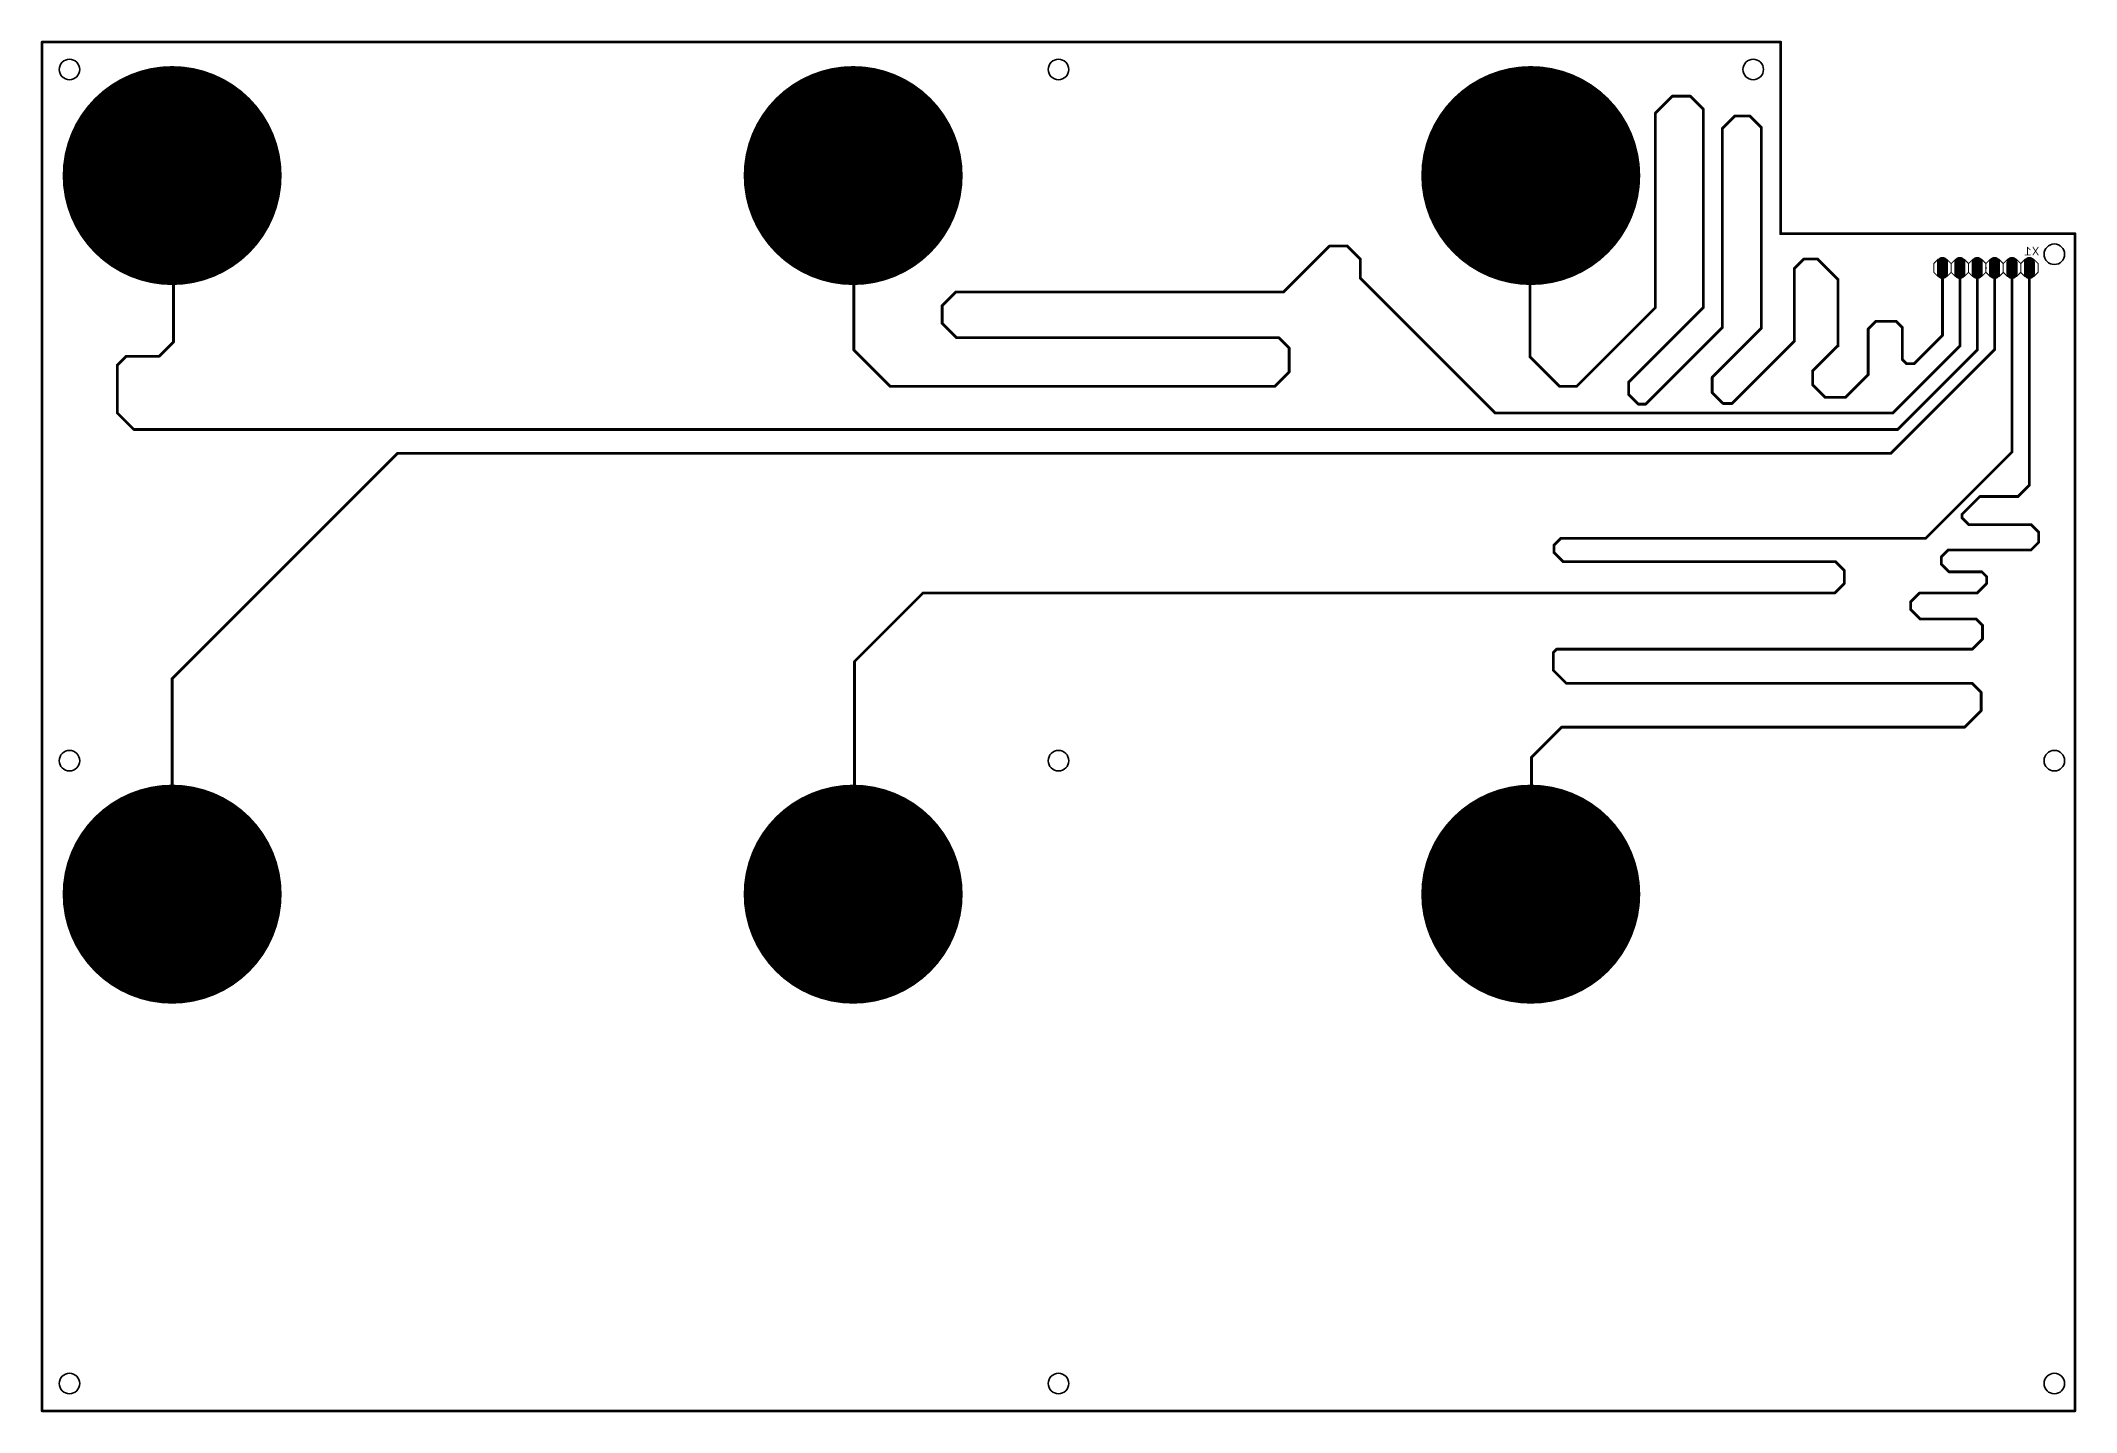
# Model space of a CAD drawing. Extents: x 0 to 297, y 0 to 200.
import ezdxf

# ---------------------------------------------------------------- set-up
doc = ezdxf.new("R2010")
doc.units = 0
for name, color, linetype in [('16', 175, 'CONTINUOUS'), ('17', 82, 'CONTINUOUS'), ('20', 7, 'CONTINUOUS'), ('22', 253, 'CONTINUOUS'), ('24', 7, 'CONTINUOUS'), ('26', 253, 'CONTINUOUS'), ('52', 253, 'CONTINUOUS')]:
    doc.layers.add(name, color=color, linetype=linetype)

# ---------------------------------------------------------------- blocks, each defined once
blk = doc.blocks.new('PIE')
at = {"const_width": 0.5}
blk.add_lwpolyline([(0, -0.25, 1), (0, 0.25, 1), (0, -0.25)], format="xyb", dxfattribs=at)
blk = doc.blocks.new('RECT')
blk.add_solid([(-0.5, -0.5), (0.5, -0.5), (-0.5, 0.5), (0.5, 0.5)])
blk = doc.blocks.new('LONGP100')
at = {"const_width": 1}
blk.add_lwpolyline([(-0.5, 0), (0.5, 0)], dxfattribs=at)
at = {"const_width": 0.5}
for points in [[(-0.5, 0.25, 1), (-0.5, -0.25)], [(0.5, -0.25, 1), (0.5, 0.25)]]:
    blk.add_lwpolyline(points, format="xyb", dxfattribs=at)

msp = doc.modelspace()

# ---------------------------------------------------------------- linework, layer by layer
at = {"layer": '16', "const_width": 0.4064}
for points in [[(0, 200), (254, 200)], [(0, 0), (0, 200)], [(254, 200), (254, 172)], [(235.7, 189.6), (238.2, 192.1)], [(238.2, 192.1), (240.8, 192.1)], [(240.8, 192.1), (242.7, 190.2)], [(242.7, 190.2), (242.7, 161.2)], [(235.7, 161.2), (235.7, 189.6)], [(245.5, 187.4), (247.3, 189.2)], [(245.5, 158.3), (245.5, 187.4)], [(247.3, 189.2), (249.5, 189.2)], [(249.5, 189.2), (251.2, 187.5)], [(251.2, 187.5), (251.2, 158.2)], [(19.2, 179.5), (19.2, 156.2)], [(118.6, 180.5), (118.6, 155)], [(217.4, 180.6), (217.4, 154)], [(181.4, 163.5), (188.1, 170.2)], [(188.1, 170.2), (190.7, 170.2)], [(190.7, 170.2), (192.6, 168.3)], [(254, 172), (297, 172)], [(297, 172), (297, 0)], [(192.6, 168.3), (192.6, 165.5)], [(256, 166.9), (257.4, 168.3)], [(256, 156.3), (256, 166.9)], [(257.4, 168.3), (259.4, 168.3)], [(259.4, 168.3), (262.4, 165.3)], [(277.65, 157.15), (277.65, 167.03)], [(280.2, 155.6), (280.2, 167)], [(282.75, 155.05), (282.75, 166.99)], [(285.28, 155.08), (285.28, 167.04)], [(287.8, 140.1), (287.8, 167)], [(290.33, 135.23), (290.33, 167.01)], [(131.5, 161.5), (133.5, 163.5)], [(133.5, 163.5), (181.4, 163.5)], [(192.6, 165.5), (212.3, 145.8)], [(262.4, 165.3), (262.4, 155.7)], [(131.5, 158.9), (131.5, 161.5)], [(224.2, 149.7), (235.7, 161.2)], [(242.7, 161.2), (231.8, 150.3)], [(133.6, 156.8), (131.5, 158.9)], [(234.3, 147.1), (245.5, 158.3)], [(251.2, 158.2), (244, 151)], [(266.8, 158.1), (267.9, 159.2)], [(266.8, 151.4), (266.8, 158.1)], [(267.9, 159.2), (270.9, 159.2)], [(270.9, 159.2), (271.8, 158.3)], [(271.8, 158.3), (271.8, 153.6)], [(19.2, 156.2), (17.1, 154.1)], [(118.6, 155), (123.9, 149.7)], [(180.7, 156.8), (133.6, 156.8)], [(182.2, 155.3), (180.7, 156.8)], [(182.2, 151.8), (182.2, 155.3)], [(246.9, 147.2), (256, 156.3)], [(262.4, 155.7), (258.7, 152)], [(262.4, 155.7), (262.4, 155.6)], [(270.1, 139.9), (285.28, 155.08)], [(270.4, 145.8), (280.2, 155.6)], [(271.1, 143.4), (282.75, 155.05)], [(273.5, 153), (277.65, 157.15)], [(12.3, 154.1), (11, 152.8)], [(11, 152.8), (11, 145.8)], [(17.1, 154.1), (12.3, 154.1)], [(180.1, 149.7), (182.2, 151.8)], [(217.4, 154), (221.7, 149.7)], [(258.7, 152), (258.7, 149.9)], [(271.8, 153.6), (272.4, 153)], [(272.4, 153), (273.5, 153)], [(123.9, 149.7), (180.1, 149.7)], [(221.7, 149.7), (224.2, 149.7)], [(231.8, 150.3), (231.8, 148.5)], [(231.8, 148.5), (233.2, 147.1)], [(244, 151), (244, 148.8)], [(244, 148.8), (245.6, 147.2)], [(258.7, 149.9), (260.5, 148.1)], [(263.5, 148.1), (266.8, 151.4)], [(11, 145.8), (13.4, 143.4)], [(212.3, 145.8), (270.4, 145.8)], [(233.2, 147.1), (234.3, 147.1)], [(245.6, 147.2), (246.9, 147.2)], [(260.5, 148.1), (263.5, 148.1)], [(13.4, 143.4), (271.1, 143.4)], [(19, 107), (51.9, 139.9)], [(51.9, 139.9), (270.1, 139.9)], [(275.2, 127.5), (287.8, 140.1)], [(288.7, 133.6), (290.33, 135.23)], [(280.5, 131), (283.1, 133.6)], [(280.5, 130.5), (280.5, 131)], [(283.1, 133.6), (288.7, 133.6)], [(281.5, 129.5), (280.5, 130.5)], [(290.6, 129.5), (281.5, 129.5)], [(291.7, 128.4), (290.6, 129.5)], [(291.7, 126.9), (291.7, 128.4)], [(220.9, 126.5), (221.9, 127.5)], [(220.9, 125.4), (220.9, 126.5)], [(222.2, 124.1), (220.9, 125.4)], [(221.9, 127.5), (275.2, 127.5)], [(277.5, 124.8), (278.5, 125.8)], [(277.5, 123.7), (277.5, 124.8)], [(278.5, 125.8), (290.6, 125.8)], [(290.6, 125.8), (291.7, 126.9)], [(262, 124.1), (222.2, 124.1)], [(263.3, 122.8), (262, 124.1)], [(263.3, 120.9), (263.3, 122.8)], [(278.6, 122.6), (277.5, 123.7)], [(283.4, 122.6), (278.6, 122.6)], [(284.1, 121.9), (283.4, 122.6)], [(284.1, 120.9), (284.1, 121.9)], [(118.7, 109.5), (128.7, 119.5)], [(128.7, 119.5), (261.9, 119.5)], [(261.9, 119.5), (263.3, 120.9)], [(273, 118.2), (274.3, 119.5)], [(274.3, 119.5), (282.7, 119.5)], [(282.7, 119.5), (284.1, 120.9)], [(273, 117.1), (273, 118.2)], [(274.4, 115.7), (273, 117.1)], [(282.6, 115.7), (274.4, 115.7)], [(283.5, 114.8), (282.6, 115.7)], [(283.5, 112.8), (283.5, 114.8)], [(220.8, 110.8), (221.3, 111.3)], [(220.8, 108.2), (220.8, 110.8)], [(221.3, 111.3), (282, 111.3)], [(282, 111.3), (283.5, 112.8)], [(19, 75.5), (19, 107)], [(118.7, 75.6), (118.7, 109.5)], [(222.7, 106.3), (220.8, 108.2)], [(282, 106.3), (222.7, 106.3)], [(283.3, 105), (282, 106.3)], [(283.3, 102.3), (283.3, 105)], [(280.9, 99.9), (283.3, 102.3)], [(217.6, 95.5), (222, 99.9)], [(222, 99.9), (280.9, 99.9)], [(217.6, 75.6), (217.6, 95.5)], [(297, 0), (0, 0)]]:
    msp.add_lwpolyline(points, dxfattribs=at)
at = {"layer": '16', "const_width": 0.2032}
for points in [[(0, 200.1016, 1), (0, 199.8984)], [(0.1016, 200, 1), (-0.1016, 200)], [(254.1016, 200, 1), (253.8984, 200)], [(254, 199.8984, 1), (254, 200.1016)], [(238.2, 192.2016, 1), (238.2, 191.9984)], [(238.2718, 192.0282, 1), (238.1282, 192.1718)], [(240.8718, 192.1718, 1), (240.7282, 192.0282)], [(240.8, 191.9984, 1), (240.8, 192.2016)], [(242.8016, 190.2, 1), (242.5984, 190.2)], [(242.6282, 190.1282, 1), (242.7718, 190.2718)], [(235.8016, 189.6, 1), (235.5984, 189.6)], [(235.6282, 189.6718, 1), (235.7718, 189.5282)], [(245.6016, 187.4, 1), (245.3984, 187.4)], [(245.4282, 187.4718, 1), (245.5718, 187.3282)], [(247.3, 189.3016, 1), (247.3, 189.0984)], [(247.3718, 189.1282, 1), (247.2282, 189.2718)], [(249.5718, 189.2718, 1), (249.4282, 189.1282)], [(249.5, 189.0984, 1), (249.5, 189.3016)], [(251.3016, 187.5, 1), (251.0984, 187.5)], [(251.1282, 187.4282, 1), (251.2718, 187.5718)], [(19.3016, 179.5, 1), (19.0984, 179.5)], [(118.7016, 180.5, 1), (118.4984, 180.5)], [(217.5016, 180.6, 1), (217.2984, 180.6)], [(188.1, 170.3016, 1), (188.1, 170.0984)], [(188.1718, 170.1282, 1), (188.0282, 170.2718)], [(190.7718, 170.2718, 1), (190.6282, 170.1282)], [(190.7, 170.0984, 1), (190.7, 170.3016)], [(254, 172.1016, 1), (254, 171.8984)], [(253.8984, 172, 1), (254.1016, 172)], [(297.1016, 172, 1), (296.8984, 172)], [(297, 171.8984, 1), (297, 172.1016)], [(192.7016, 168.3, 1), (192.4984, 168.3)], [(192.5282, 168.2282, 1), (192.6718, 168.3718)], [(256.1016, 166.9, 1), (255.8984, 166.9)], [(255.9282, 166.9718, 1), (256.0718, 166.8282)], [(257.4, 168.4016, 1), (257.4, 168.1984)], [(257.4718, 168.2282, 1), (257.3282, 168.3718)], [(259.4718, 168.3718, 1), (259.3282, 168.2282)], [(259.4, 168.1984, 1), (259.4, 168.4016)], [(277.7516, 167.03, 1), (277.5484, 167.03)], [(280.3016, 167, 1), (280.0984, 167)], [(282.8516, 166.99, 1), (282.6484, 166.99)], [(285.3816, 167.04, 1), (285.1784, 167.04)], [(287.9016, 167, 1), (287.6984, 167)], [(290.4316, 167.01, 1), (290.2284, 167.01)], [(133.5, 163.6016, 1), (133.5, 163.3984)], [(133.5718, 163.4282, 1), (133.4282, 163.5718)], [(181.3282, 163.5718, 1), (181.4718, 163.4282)], [(181.4, 163.3984, 1), (181.4, 163.6016)], [(192.4984, 165.5, 1), (192.7016, 165.5)], [(192.6718, 165.5718, 1), (192.5282, 165.4282)], [(262.5016, 165.3, 1), (262.2984, 165.3)], [(262.3282, 165.2282, 1), (262.4718, 165.3718)], [(131.6016, 161.5, 1), (131.3984, 161.5)], [(131.4282, 161.5718, 1), (131.5718, 161.4282)], [(235.5984, 161.2, 1), (235.8016, 161.2)], [(235.7718, 161.1282, 1), (235.6282, 161.2718)], [(242.5984, 161.2, 1), (242.8016, 161.2)], [(242.7718, 161.1282, 1), (242.6282, 161.2718)], [(131.3984, 158.9, 1), (131.6016, 158.9)], [(131.5718, 158.9718, 1), (131.4282, 158.8282)], [(245.3984, 158.3, 1), (245.6016, 158.3)], [(245.5718, 158.2282, 1), (245.4282, 158.3718)], [(251.0984, 158.2, 1), (251.3016, 158.2)], [(251.2718, 158.1282, 1), (251.1282, 158.2718)], [(266.9016, 158.1, 1), (266.6984, 158.1)], [(266.7282, 158.1718, 1), (266.8718, 158.0282)], [(267.9, 159.3016, 1), (267.9, 159.0984)], [(267.9718, 159.1282, 1), (267.8282, 159.2718)], [(270.9718, 159.2718, 1), (270.8282, 159.1282)], [(270.9, 159.0984, 1), (270.9, 159.3016)], [(271.9016, 158.3, 1), (271.6984, 158.3)], [(271.7282, 158.2282, 1), (271.8718, 158.3718)], [(19.0984, 156.2, 1), (19.3016, 156.2)], [(19.2718, 156.1282, 1), (19.1282, 156.2718)], [(118.4984, 155, 1), (118.7016, 155)], [(118.6718, 155.0718, 1), (118.5282, 154.9282)], [(133.6, 156.9016, 1), (133.6, 156.6984)], [(133.5282, 156.7282, 1), (133.6718, 156.8718)], [(180.7718, 156.8718, 1), (180.6282, 156.7282)], [(180.7, 156.6984, 1), (180.7, 156.9016)], [(182.3016, 155.3, 1), (182.0984, 155.3)], [(182.1282, 155.2282, 1), (182.2718, 155.3718)], [(255.8984, 156.3, 1), (256.1016, 156.3)], [(256.0718, 156.2282, 1), (255.9282, 156.3718)], [(262.5016, 155.7, 1), (262.2984, 155.7)], [(262.2984, 155.7, 1), (262.5016, 155.7)], [(262.2984, 155.6, 1), (262.5016, 155.6)], [(262.4718, 155.6282, 1), (262.3282, 155.7718)], [(277.5484, 157.15, 1), (277.7516, 157.15)], [(277.7218, 157.0782, 1), (277.5782, 157.2218)], [(280.0984, 155.6, 1), (280.3016, 155.6)], [(280.2718, 155.5282, 1), (280.1282, 155.6718)], [(282.6484, 155.05, 1), (282.8516, 155.05)], [(282.8218, 154.9782, 1), (282.6782, 155.1218)], [(285.1784, 155.08, 1), (285.3816, 155.08)], [(285.3518, 155.0082, 1), (285.2082, 155.1518)], [(11.1016, 152.8, 1), (10.8984, 152.8)], [(10.9282, 152.8718, 1), (11.0718, 152.7282)], [(12.3, 154.2016, 1), (12.3, 153.9984)], [(12.3718, 154.0282, 1), (12.2282, 154.1718)], [(17.0282, 154.1718, 1), (17.1718, 154.0282)], [(17.1, 153.9984, 1), (17.1, 154.2016)], [(182.0984, 151.8, 1), (182.3016, 151.8)], [(182.2718, 151.7282, 1), (182.1282, 151.8718)], [(217.2984, 154, 1), (217.5016, 154)], [(217.4718, 154.0718, 1), (217.3282, 153.9282)], [(258.8016, 152, 1), (258.5984, 152)], [(258.6282, 152.0718, 1), (258.7718, 151.9282)], [(271.6984, 153.6, 1), (271.9016, 153.6)], [(271.8718, 153.6718, 1), (271.7282, 153.5282)], [(272.4, 153.1016, 1), (272.4, 152.8984)], [(272.3282, 152.9282, 1), (272.4718, 153.0718)], [(273.4282, 153.0718, 1), (273.5718, 152.9282)], [(273.5, 152.8984, 1), (273.5, 153.1016)], [(123.9, 149.8016, 1), (123.9, 149.5984)], [(123.8282, 149.6282, 1), (123.9718, 149.7718)], [(180.0282, 149.7718, 1), (180.1718, 149.6282)], [(180.1, 149.5984, 1), (180.1, 149.8016)], [(221.7, 149.8016, 1), (221.7, 149.5984)], [(221.6282, 149.6282, 1), (221.7718, 149.7718)], [(224.1282, 149.7718, 1), (224.2718, 149.6282)], [(224.2, 149.5984, 1), (224.2, 149.8016)], [(231.9016, 150.3, 1), (231.6984, 150.3)], [(231.7282, 150.3718, 1), (231.8718, 150.2282)], [(244.1016, 151, 1), (243.8984, 151)], [(243.8984, 148.8, 1), (244.1016, 148.8)], [(243.9282, 151.0718, 1), (244.0718, 150.9282)], [(244.0718, 148.8718, 1), (243.9282, 148.7282)], [(258.5984, 149.9, 1), (258.8016, 149.9)], [(258.7718, 149.9718, 1), (258.6282, 149.8282)], [(266.6984, 151.4, 1), (266.9016, 151.4)], [(266.8718, 151.3282, 1), (266.7282, 151.4718)], [(10.8984, 145.8, 1), (11.1016, 145.8)], [(11.0718, 145.8718, 1), (10.9282, 145.7282)], [(212.3, 145.9016, 1), (212.3, 145.6984)], [(212.2282, 145.7282, 1), (212.3718, 145.8718)], [(231.6984, 148.5, 1), (231.9016, 148.5)], [(231.8718, 148.5718, 1), (231.7282, 148.4282)], [(233.2, 147.2016, 1), (233.2, 146.9984)], [(233.1282, 147.0282, 1), (233.2718, 147.1718)], [(234.2282, 147.1718, 1), (234.3718, 147.0282)], [(234.3, 146.9984, 1), (234.3, 147.2016)], [(245.6, 147.3016, 1), (245.6, 147.0984)], [(245.5282, 147.1282, 1), (245.6718, 147.2718)], [(246.8282, 147.2718, 1), (246.9718, 147.1282)], [(246.9, 147.0984, 1), (246.9, 147.3016)], [(260.5, 148.2016, 1), (260.5, 147.9984)], [(260.4282, 148.0282, 1), (260.5718, 148.1718)], [(263.4282, 148.1718, 1), (263.5718, 148.0282)], [(263.5, 147.9984, 1), (263.5, 148.2016)], [(270.3282, 145.8718, 1), (270.4718, 145.7282)], [(270.4, 145.6984, 1), (270.4, 145.9016)], [(13.4, 143.5016, 1), (13.4, 143.2984)], [(13.3282, 143.3282, 1), (13.4718, 143.4718)], [(271.0282, 143.4718, 1), (271.1718, 143.3282)], [(271.1, 143.2984, 1), (271.1, 143.5016)], [(51.9, 140.0016, 1), (51.9, 139.7984)], [(51.9718, 139.8282, 1), (51.8282, 139.9718)], [(270.0282, 139.9718, 1), (270.1718, 139.8282)], [(270.1, 139.7984, 1), (270.1, 140.0016)], [(287.6984, 140.1, 1), (287.9016, 140.1)], [(287.8718, 140.0282, 1), (287.7282, 140.1718)], [(290.2284, 135.23, 1), (290.4316, 135.23)], [(290.4018, 135.1582, 1), (290.2582, 135.3018)], [(280.6016, 131, 1), (280.3984, 131)], [(280.4282, 131.0718, 1), (280.5718, 130.9282)], [(283.1, 133.7016, 1), (283.1, 133.4984)], [(283.1718, 133.5282, 1), (283.0282, 133.6718)], [(288.6282, 133.6718, 1), (288.7718, 133.5282)], [(288.7, 133.4984, 1), (288.7, 133.7016)], [(280.3984, 130.5, 1), (280.6016, 130.5)], [(280.5718, 130.5718, 1), (280.4282, 130.4282)], [(281.5, 129.6016, 1), (281.5, 129.3984)], [(281.4282, 129.4282, 1), (281.5718, 129.5718)], [(290.6718, 129.5718, 1), (290.5282, 129.4282)], [(290.6, 129.3984, 1), (290.6, 129.6016)], [(291.8016, 128.4, 1), (291.5984, 128.4)], [(291.6282, 128.3282, 1), (291.7718, 128.4718)], [(221.0016, 126.5, 1), (220.7984, 126.5)], [(220.7984, 125.4, 1), (221.0016, 125.4)], [(220.8282, 126.5718, 1), (220.9718, 126.4282)], [(220.9718, 125.4718, 1), (220.8282, 125.3282)], [(221.9, 127.6016, 1), (221.9, 127.3984)], [(221.9718, 127.4282, 1), (221.8282, 127.5718)], [(275.1282, 127.5718, 1), (275.2718, 127.4282)], [(275.2, 127.3984, 1), (275.2, 127.6016)], [(277.6016, 124.8, 1), (277.3984, 124.8)], [(277.4282, 124.8718, 1), (277.5718, 124.7282)], [(278.5, 125.9016, 1), (278.5, 125.6984)], [(278.5718, 125.7282, 1), (278.4282, 125.8718)], [(290.5282, 125.8718, 1), (290.6718, 125.7282)], [(290.6, 125.6984, 1), (290.6, 125.9016)], [(291.5984, 126.9, 1), (291.8016, 126.9)], [(291.7718, 126.8282, 1), (291.6282, 126.9718)], [(222.2, 124.2016, 1), (222.2, 123.9984)], [(222.1282, 124.0282, 1), (222.2718, 124.1718)], [(262.0718, 124.1718, 1), (261.9282, 124.0282)], [(262, 123.9984, 1), (262, 124.2016)], [(263.4016, 122.8, 1), (263.1984, 122.8)], [(263.2282, 122.7282, 1), (263.3718, 122.8718)], [(277.3984, 123.7, 1), (277.6016, 123.7)], [(277.5718, 123.7718, 1), (277.4282, 123.6282)], [(278.6, 122.7016, 1), (278.6, 122.4984)], [(278.5282, 122.5282, 1), (278.6718, 122.6718)], [(283.4718, 122.6718, 1), (283.3282, 122.5282)], [(283.4, 122.4984, 1), (283.4, 122.7016)], [(284.2016, 121.9, 1), (283.9984, 121.9)], [(284.0282, 121.8282, 1), (284.1718, 121.9718)], [(128.7, 119.6016, 1), (128.7, 119.3984)], [(128.7718, 119.4282, 1), (128.6282, 119.5718)], [(261.8282, 119.5718, 1), (261.9718, 119.4282)], [(261.9, 119.3984, 1), (261.9, 119.6016)], [(263.1984, 120.9, 1), (263.4016, 120.9)], [(263.3718, 120.8282, 1), (263.2282, 120.9718)], [(274.3, 119.6016, 1), (274.3, 119.3984)], [(274.3718, 119.4282, 1), (274.2282, 119.5718)], [(282.6282, 119.5718, 1), (282.7718, 119.4282)], [(282.7, 119.3984, 1), (282.7, 119.6016)], [(283.9984, 120.9, 1), (284.2016, 120.9)], [(284.1718, 120.8282, 1), (284.0282, 120.9718)], [(273.1016, 118.2, 1), (272.8984, 118.2)], [(272.8984, 117.1, 1), (273.1016, 117.1)], [(272.9282, 118.2718, 1), (273.0718, 118.1282)], [(273.0718, 117.1718, 1), (272.9282, 117.0282)], [(274.4, 115.8016, 1), (274.4, 115.5984)], [(274.3282, 115.6282, 1), (274.4718, 115.7718)], [(282.6718, 115.7718, 1), (282.5282, 115.6282)], [(282.6, 115.5984, 1), (282.6, 115.8016)], [(283.6016, 114.8, 1), (283.3984, 114.8)], [(283.4282, 114.7282, 1), (283.5718, 114.8718)], [(220.9016, 110.8, 1), (220.6984, 110.8)], [(220.7282, 110.8718, 1), (220.8718, 110.7282)], [(221.3, 111.4016, 1), (221.3, 111.1984)], [(221.3718, 111.2282, 1), (221.2282, 111.3718)], [(281.9282, 111.3718, 1), (282.0718, 111.2282)], [(282, 111.1984, 1), (282, 111.4016)], [(283.3984, 112.8, 1), (283.6016, 112.8)], [(283.5718, 112.7282, 1), (283.4282, 112.8718)], [(19.1016, 107, 1), (18.8984, 107)], [(18.9282, 107.0718, 1), (19.0718, 106.9282)], [(118.8016, 109.5, 1), (118.5984, 109.5)], [(118.6282, 109.5718, 1), (118.7718, 109.4282)], [(220.6984, 108.2, 1), (220.9016, 108.2)], [(220.8718, 108.2718, 1), (220.7282, 108.1282)], [(222.7, 106.4016, 1), (222.7, 106.1984)], [(222.6282, 106.2282, 1), (222.7718, 106.3718)], [(282.0718, 106.3718, 1), (281.9282, 106.2282)], [(282, 106.1984, 1), (282, 106.4016)], [(283.4016, 105, 1), (283.1984, 105)], [(283.2282, 104.9282, 1), (283.3718, 105.0718)], [(283.1984, 102.3, 1), (283.4016, 102.3)], [(283.3718, 102.2282, 1), (283.2282, 102.3718)], [(222, 100.0016, 1), (222, 99.7984)], [(222.0718, 99.8282, 1), (221.9282, 99.9718)], [(280.8282, 99.9718, 1), (280.9718, 99.8282)], [(280.9, 99.7984, 1), (280.9, 100.0016)], [(217.7016, 95.5, 1), (217.4984, 95.5)], [(217.5282, 95.5718, 1), (217.6718, 95.4282)], [(18.8984, 75.5, 1), (19.1016, 75.5)], [(118.5984, 75.6, 1), (118.8016, 75.6)], [(217.4984, 75.6, 1), (217.7016, 75.6)], [(0, 0.1016, 1), (0, -0.1016)], [(-0.1016, 0, 1), (0.1016, 0)], [(296.8984, 0, 1), (297.1016, 0)], [(297, -0.1016, 1), (297, 0.1016)]]:
    msp.add_lwpolyline(points, format="xyb", dxfattribs=at)
at = {"layer": '20', "const_width": 0.4064}
for points in [[(0, 0), (0, 200)], [(0, 200), (254, 200)], [(254, 172), (254, 200)], [(254, 172), (297, 172)], [(297, 172), (297, 0)], [(297, 0), (0, 0)]]:
    msp.add_lwpolyline(points, dxfattribs=at)
at = {"layer": '20', "const_width": 0.2032}
for points in [[(0.1016, 200, 1), (-0.1016, 200)], [(0, 200.1016, 1), (0, 199.8984)], [(254.1016, 200, 1), (253.8984, 200)], [(254, 199.8984, 1), (254, 200.1016)], [(254, 172.1016, 1), (254, 171.8984)], [(253.8984, 172, 1), (254.1016, 172)], [(297.1016, 172, 1), (296.8984, 172)], [(297, 171.8984, 1), (297, 172.1016)], [(0, 0.1016, 1), (0, -0.1016)], [(-0.1016, 0, 1), (0.1016, 0)], [(296.8984, 0, 1), (297.1016, 0)], [(297, -0.1016, 1), (297, 0.1016)]]:
    msp.add_lwpolyline(points, format="xyb", dxfattribs=at)
at = {"layer": '20'}
for centre in [(4, 196), (148.5, 196), (250, 196), (294, 169), (4, 95), (148.5, 95), (294, 95), (4, 4), (148.5, 4), (294, 4)]:
    msp.add_circle(centre, 1.5, dxfattribs=at)
at = {"layer": '22', "const_width": 0.1524}
for points in [[(277.015, 168.27), (276.38, 167.635)], [(276.38, 167.635), (276.38, 166.365)], [(278.285, 168.27), (277.015, 168.27)], [(278.285, 168.27), (278.92, 167.635)], [(279.555, 168.27), (278.92, 167.635)], [(278.92, 167.635), (278.92, 166.365)], [(280.825, 168.27), (279.555, 168.27)], [(281.46, 167.635), (280.825, 168.27)], [(282.095, 168.27), (281.46, 167.635)], [(281.46, 167.635), (281.46, 166.365)], [(283.365, 168.27), (282.095, 168.27)], [(283.365, 168.27), (284, 167.635)], [(284.635, 168.27), (284, 167.635)], [(284, 167.635), (284, 166.365)], [(285.905, 168.27), (284.635, 168.27)], [(286.54, 167.635), (285.905, 168.27)], [(287.175, 168.27), (286.54, 167.635)], [(286.54, 167.635), (286.54, 166.365)], [(288.445, 168.27), (287.175, 168.27)], [(289.08, 167.635), (288.445, 168.27)], [(289.715, 168.27), (289.08, 167.635)], [(289.08, 167.635), (289.08, 166.365)], [(290.985, 168.27), (289.715, 168.27)], [(290.985, 168.27), (291.62, 167.635)], [(291.62, 167.635), (291.62, 166.365)], [(276.38, 166.365), (277.015, 165.73)], [(277.015, 165.73), (278.285, 165.73)], [(278.92, 166.365), (278.285, 165.73)], [(278.92, 166.365), (279.555, 165.73)], [(279.555, 165.73), (280.825, 165.73)], [(280.825, 165.73), (281.46, 166.365)], [(281.46, 166.365), (282.095, 165.73)], [(282.095, 165.73), (283.365, 165.73)], [(284, 166.365), (283.365, 165.73)], [(284, 166.365), (284.635, 165.73)], [(284.635, 165.73), (285.905, 165.73)], [(285.905, 165.73), (286.54, 166.365)], [(286.54, 166.365), (287.175, 165.73)], [(287.175, 165.73), (288.445, 165.73)], [(288.445, 165.73), (289.08, 166.365)], [(289.08, 166.365), (289.715, 165.73)], [(289.715, 165.73), (290.985, 165.73)], [(291.62, 166.365), (290.985, 165.73)]]:
    msp.add_lwpolyline(points, dxfattribs=at)
at = {"layer": '22', "const_width": 0.0762}
for points in [[(276.4181, 167.635, 1), (276.3419, 167.635)], [(276.3531, 167.6619, 1), (276.4069, 167.6081)], [(277.015, 168.3081, 1), (277.015, 168.2319)], [(277.0419, 168.2431, 1), (276.9881, 168.2969)], [(278.3119, 168.2969, 1), (278.2581, 168.2431)], [(278.285, 168.2319, 1), (278.285, 168.3081)], [(278.9581, 167.635, 1), (278.8819, 167.635)], [(278.8931, 167.6619, 1), (278.9469, 167.6081)], [(278.8931, 167.6081, 1), (278.9469, 167.6619)], [(279.555, 168.3081, 1), (279.555, 168.2319)], [(279.5819, 168.2431, 1), (279.5281, 168.2969)], [(280.8519, 168.2969, 1), (280.7981, 168.2431)], [(280.825, 168.2319, 1), (280.825, 168.3081)], [(281.4981, 167.635, 1), (281.4219, 167.635)], [(281.4331, 167.6619, 1), (281.4869, 167.6081)], [(281.4331, 167.6081, 1), (281.4869, 167.6619)], [(282.095, 168.3081, 1), (282.095, 168.2319)], [(282.1219, 168.2431, 1), (282.0681, 168.2969)], [(283.3919, 168.2969, 1), (283.3381, 168.2431)], [(283.365, 168.2319, 1), (283.365, 168.3081)], [(284.0381, 167.635, 1), (283.9619, 167.635)], [(283.9731, 167.6619, 1), (284.0269, 167.6081)], [(283.9731, 167.6081, 1), (284.0269, 167.6619)], [(284.635, 168.3081, 1), (284.635, 168.2319)], [(284.6619, 168.2431, 1), (284.6081, 168.2969)], [(285.9319, 168.2969, 1), (285.8781, 168.2431)], [(285.905, 168.2319, 1), (285.905, 168.3081)], [(286.5781, 167.635, 1), (286.5019, 167.635)], [(286.5131, 167.6619, 1), (286.5669, 167.6081)], [(286.5131, 167.6081, 1), (286.5669, 167.6619)], [(287.175, 168.3081, 1), (287.175, 168.2319)], [(287.2019, 168.2431, 1), (287.1481, 168.2969)], [(288.4719, 168.2969, 1), (288.4181, 168.2431)], [(288.445, 168.2319, 1), (288.445, 168.3081)], [(289.1181, 167.635, 1), (289.0419, 167.635)], [(289.0531, 167.6619, 1), (289.1069, 167.6081)], [(289.0531, 167.6081, 1), (289.1069, 167.6619)], [(289.715, 168.3081, 1), (289.715, 168.2319)], [(289.7419, 168.2431, 1), (289.6881, 168.2969)], [(291.0119, 168.2969, 1), (290.9581, 168.2431)], [(290.985, 168.2319, 1), (290.985, 168.3081)], [(291.6581, 167.635, 1), (291.5819, 167.635)], [(291.5931, 167.6081, 1), (291.6469, 167.6619)], [(276.3419, 166.365, 1), (276.4181, 166.365)], [(276.4069, 166.3919, 1), (276.3531, 166.3381)], [(277.015, 165.7681, 1), (277.015, 165.6919)], [(276.9881, 165.7031, 1), (277.0419, 165.7569)], [(278.2581, 165.7569, 1), (278.3119, 165.7031)], [(278.285, 165.6919, 1), (278.285, 165.7681)], [(278.8819, 166.365, 1), (278.9581, 166.365)], [(278.9469, 166.3919, 1), (278.8931, 166.3381)], [(278.9469, 166.3381, 1), (278.8931, 166.3919)], [(279.555, 165.7681, 1), (279.555, 165.6919)], [(279.5281, 165.7031, 1), (279.5819, 165.7569)], [(280.7981, 165.7569, 1), (280.8519, 165.7031)], [(280.825, 165.6919, 1), (280.825, 165.7681)], [(281.4219, 166.365, 1), (281.4981, 166.365)], [(281.4869, 166.3919, 1), (281.4331, 166.3381)], [(281.4869, 166.3381, 1), (281.4331, 166.3919)], [(282.095, 165.7681, 1), (282.095, 165.6919)], [(282.0681, 165.7031, 1), (282.1219, 165.7569)], [(283.3381, 165.7569, 1), (283.3919, 165.7031)], [(283.365, 165.6919, 1), (283.365, 165.7681)], [(283.9619, 166.365, 1), (284.0381, 166.365)], [(284.0269, 166.3919, 1), (283.9731, 166.3381)], [(284.0269, 166.3381, 1), (283.9731, 166.3919)], [(284.635, 165.7681, 1), (284.635, 165.6919)], [(284.6081, 165.7031, 1), (284.6619, 165.7569)], [(285.8781, 165.7569, 1), (285.9319, 165.7031)], [(285.905, 165.6919, 1), (285.905, 165.7681)], [(286.5019, 166.365, 1), (286.5781, 166.365)], [(286.5669, 166.3919, 1), (286.5131, 166.3381)], [(286.5669, 166.3381, 1), (286.5131, 166.3919)], [(287.175, 165.7681, 1), (287.175, 165.6919)], [(287.1481, 165.7031, 1), (287.2019, 165.7569)], [(288.4181, 165.7569, 1), (288.4719, 165.7031)], [(288.445, 165.6919, 1), (288.445, 165.7681)], [(289.0419, 166.365, 1), (289.1181, 166.365)], [(289.1069, 166.3919, 1), (289.0531, 166.3381)], [(289.1069, 166.3381, 1), (289.0531, 166.3919)], [(289.715, 165.7681, 1), (289.715, 165.6919)], [(289.6881, 165.7031, 1), (289.7419, 165.7569)], [(290.9581, 165.7569, 1), (291.0119, 165.7031)], [(290.985, 165.6919, 1), (290.985, 165.7681)], [(291.5819, 166.365, 1), (291.6581, 166.365)], [(291.6469, 166.3381, 1), (291.5931, 166.3919)]]:
    msp.add_lwpolyline(points, format="xyb", dxfattribs=at)
at = {"layer": '24'}
for p in [(19, 180.5), (118.5, 180.5), (217.5, 180.5), (284, 167), (19, 75.5), (118.5, 75.5), (217.5, 75.5)]:
    msp.add_point(p, dxfattribs=at)
at = {"layer": '26', "const_width": 0.127}
for points in [[(290.4633, 169.655), (290.082, 170.0363)], [(290.082, 170.0363), (290.082, 168.8923)], [(291.6327, 170.0363), (290.87, 168.8923)], [(290.87, 170.0363), (291.6327, 168.8923)], [(290.4633, 168.8923), (289.7007, 168.8923)]]:
    msp.add_lwpolyline(points, dxfattribs=at)
at = {"layer": '26', "const_width": 0.0635}
for points in [[(290.1137, 170.0363, 1), (290.0502, 170.0363)], [(290.1044, 170.0587, 1), (290.0595, 170.0138)], [(290.4409, 169.6325, 1), (290.4858, 169.6774)], [(290.8965, 170.0539, 1), (290.8436, 170.0187)], [(291.6591, 170.0187, 1), (291.6063, 170.0539)], [(289.7007, 168.924, 1), (289.7007, 168.8606)], [(290.0502, 168.8923, 1), (290.1137, 168.8923)], [(290.4633, 168.8606, 1), (290.4633, 168.924)], [(290.8436, 168.9099, 1), (290.8965, 168.8747)], [(291.6063, 168.8747, 1), (291.6591, 168.9099)]]:
    msp.add_lwpolyline(points, format="xyb", dxfattribs=at)

# ---------------------------------------------------------------- block references
at = {"layer": '16', "xscale": 32, "yscale": 32}
for p in [(19, 180.5), (118.5, 180.5), (217.5, 180.5), (19, 75.5), (118.5, 75.5), (217.5, 75.5)]:
    msp.add_blockref('PIE', p, dxfattribs=at)
at = {"layer": '17', "xscale": 1.616, "yscale": 1.616, "rotation": 90}
for p in [(277.65, 167), (277.65, 167), (280.19, 167), (280.19, 167), (282.73, 167), (282.73, 167), (285.27, 167), (285.27, 167), (287.81, 167), (287.81, 167), (290.35, 167), (290.35, 167)]:
    msp.add_blockref('LONGP100', p, dxfattribs=at)
at = {"layer": '52', "xscale": 0.508, "yscale": 0.508, "rotation": 180}
for p in [(277.65, 167), (280.19, 167), (282.73, 167), (285.27, 167), (287.81, 167), (290.35, 167)]:
    msp.add_blockref('RECT', p, dxfattribs=at)

doc.saveas('drawing.dxf')
